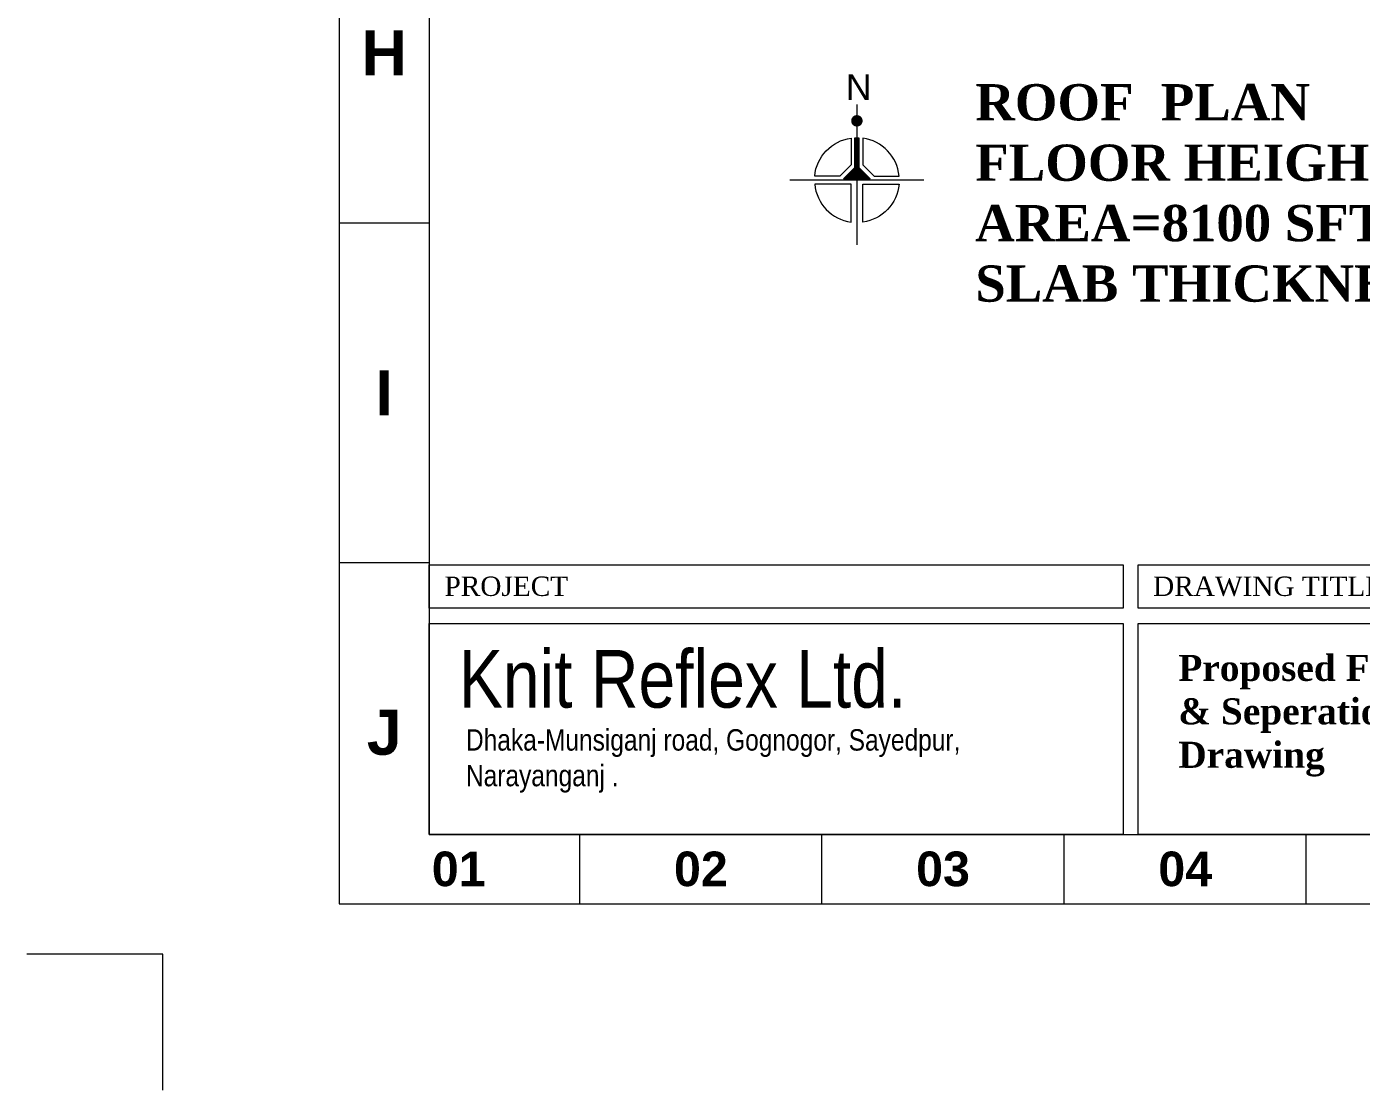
# Model space of a CAD drawing. Header units: inches. Extents: x -250485 to 735580, y -140410 to 288049.
# Drawn here: x 45104 to 45718, y 20685 to 21174 of the extents above; entities that cross this region are included whole.
import ezdxf

# ---------------------------------------------------------------- set-up
doc = ezdxf.new("R2010")
doc.units = ezdxf.units.IN
doc.header["$MEASUREMENT"] = 0
doc.layers.get('0').update_dxf_attribs({"lineweight": 0})
doc.layers.get('Defpoints').update_dxf_attribs({"lineweight": 0})
for name, color, linetype, lineweight in [('A-Text', 7, 'Continuous', 0), ('DIM.', 251, 'Continuous', 5), ('DOOR', 222, 'Continuous', 0), ('Inline', 7, 'Continuous', 0), ('Outline', 7, 'Continuous', 0), ('Scale', 7, 'Continuous', 0), ('Scale_Text', 7, 'Continuous', 0), ('Text', 7, 'Continuous', 0), ('TEXT_TITLEBOX', 7, 'Continuous', 13), ('Titelblk', 7, 'Continuous', 25), ('TITLE', 7, 'Continuous', 20)]:
    doc.layers.add(name, color=color, linetype=linetype, lineweight=lineweight)
doc.styles.add('MONOTEXT', font='txt')
doc.styles.add('RS', font='arial.ttf')
doc.styles.add('SHT-TEXT-1', font='times.ttf', dxfattribs={"height": 12})
doc.styles.get("Standard").update_dxf_attribs({"font": 'arialbd.ttf', "height": 24})
doc.styles.add('TEXT', font='arial.ttf')

# ---------------------------------------------------------------- blocks, each defined once
blk = doc.blocks.new('PAGE')
at = {"layer": 'Inline', "color": 252, "lineweight": 15}
blk.add_lwpolyline([(178051640.63, 22656441.11), (178051640.63, 22657235.79), (178050505.36, 22657235.79), (178050505.36, 22656441.11)], close=True, dxfattribs=at)
at = {"layer": 'Outline', "color": 252, "lineweight": 15}
blk.add_line((178050483.42, 22656424.24), (178051662.57, 22656424.24), dxfattribs=at)
blk.add_lwpolyline([(178050483.42, 22657252.66), (178050483.42, 22656424.24)], dxfattribs=at)
at = {"layer": 'Scale', "color": 252, "lineweight": 9}
for p, q in [((178050483.42, 22656590.1), (178050505.36, 22656590.1)), ((178050483.42, 22656507.32), (178050505.36, 22656507.32)), ((178050542.02, 22656424.24), (178050542.02, 22656441.11)), ((178050601.02, 22656424.24), (178050601.02, 22656441.11)), ((178050660.01, 22656424.24), (178050660.01, 22656441.11)), ((178050719.01, 22656424.24), (178050719.01, 22656441.11))]:
    blk.add_line(p, q, dxfattribs=at)
at = {"layer": 'Scale_Text', "color": 252, "lineweight": 13, "attachment_point": 5}
for s, insert, char_height, width in [('H', (178050494.39, 22656631.49), 10.97, 8.3603), ('I', (178050494.39, 22656548.71), 10.97, 8.3603), ('J', (178050494.39, 22656465.93), 10.97, 8.3603), ('01', (178050512.52, 22656432.67), 8.435, 2.5102), ('02', (178050571.52, 22656432.67), 8.435, 2.5102), ('03', (178050630.51, 22656432.67), 8.435, 2.5102), ('04', (178050689.51, 22656432.67), 8.435, 2.5102)]:
    blk.add_mtext(s, dxfattribs=dict(at, insert=insert, char_height=char_height, width=width))
blk = doc.blocks.new('Title')
at = {"layer": 'Defpoints', "color": 1, "ltscale": 10}
blk.add_lwpolyline([(-102338.34, -88042.36), (-102338.34, -87942.36), (-102438.34, -87942.36)], dxfattribs=at)
at = {"layer": 'Titelblk', "color": 3, "linetype": 'Continuous', "lineweight": 0, "xscale": 3.014611567961765, "yscale": 3.014611567959946, "zscale": 3.014611567966516}
blk.add_blockref('PAGE', (-536855255.83, -68388223.96), dxfattribs=at)

msp = doc.modelspace()

# ---------------------------------------------------------------- hatches: boundary and pattern name
at = {"layer": 'DOOR'}
h = msp.add_hatch(dxfattribs=at)
h.set_pattern_fill('ANSI31', scale=0.7, style=0)
h.set_pattern_definition([(45, (46704.59155, 27546.22982), (-0.0618718434, 0.0618718434), [])])
h.paths.add_polyline_path([(45487.2, 21109.48), (45487.2, 21123.16, 0.010963), (45486.26, 21123.19), (45486.26, 21104.26), (45492.42, 21104.26)])
h.paths.add_polyline_path([(45486.26, 21123.19, 0.010963), (45485.32, 21123.16), (45485.32, 21109.48), (45480.1, 21104.26), (45486.26, 21104.26)])

# ---------------------------------------------------------------- linework, layer by layer
at = {"layer": 'A-Text', "color": 7, "const_width": 2.64}
msp.add_lwpolyline([(45487.58, 21130.95, -1), (45484.94, 21130.95, -1)], format="xyb", close=True, dxfattribs=at)
at = {"layer": 'DOOR', "color": 7}
for points in [[(45486.26, 21138.48), (45486.26, 21073.85)], [(45517.12, 21103.67), (45455.4, 21103.67)]]:
    msp.add_lwpolyline(points, dxfattribs=at)
for points in [[(45483.56, 21123), (45483.56, 21123), (45483.56, 21110.73), (45478.34, 21105.51), (45466.83, 21105.51), (45466.83, 21105.51, -0.347379)], [(45480.1, 21104.26), (45485.32, 21109.48), (45485.32, 21109.48), (45485.32, 21123.16, -0.021929), (45487.2, 21123.16), (45487.2, 21123.16), (45487.2, 21109.48), (45492.42, 21104.26)], [(45488.96, 21110.73), (45494.17, 21105.51), (45505.69, 21105.51), (45505.69, 21105.51, 0.347379), (45488.96, 21123), (45488.96, 21123)]]:
    msp.add_lwpolyline(points, format="xyb", close=True, dxfattribs=at)
for points in [[(45466.83, 21101.82, 0.347379), (45483.56, 21084.33), (45483.56, 21101.82), (45466.83, 21101.82)], [(45505.69, 21101.82, -0.347379), (45488.96, 21084.33), (45488.96, 21101.82), (45505.69, 21101.82)]]:
    msp.add_lwpolyline(points, format="xyb", dxfattribs=at)
at = {"layer": 'TEXT_TITLEBOX'}
for p, q in [((45289.38, 20906.61), (45289.38, 20926.58)), ((45289.38, 20926.58), (45608.82, 20926.58)), ((45608.82, 20926.58), (45608.82, 20906.61)), ((45615.83, 20906.61), (45615.83, 20926.58)), ((45615.83, 20926.58), (45874.54, 20926.58)), ((45608.82, 20906.61), (45289.38, 20906.61)), ((45874.54, 20906.61), (45615.83, 20906.61)), ((45289.38, 20802.41), (45289.38, 20899.61)), ((45289.38, 20899.61), (45608.82, 20899.61)), ((45608.82, 20899.61), (45608.82, 20802.41)), ((45615.83, 20802.41), (45615.83, 20899.61)), ((45615.83, 20899.61), (45874.56, 20899.61)), ((45608.82, 20802.41), (45289.38, 20802.41)), ((45874.56, 20802.41), (45615.83, 20802.41))]:
    msp.add_line(p, q, dxfattribs=at)

# ---------------------------------------------------------------- block references
at = {"layer": 'TITLE', "xscale": 0.6269545389804989, "yscale": 0.6269545389804989, "zscale": 0.6269545337923679}
msp.add_blockref('Title', (109328.2, 75883.19), dxfattribs=at)

# ---------------------------------------------------------------- texts
at = {"color": 7, "attachment_point": 4}
for s, insert, char_height, width in [('{\\fTimes New Roman|b1|i0|c0|p18;ROOF  PLAN\\PFLOOR HEIGHT=10\'-0"\\PAREA=8100 SFT \\PSLAB THICKNESS =7" }', (45540.77, 21097.66), 16.6905, 651.8949), ('{\\fTimes New Roman|b1|i0|c0|p18;Proposed Fire Evacuation \\P& Seperation System \\PDrawing}', (45634.23, 20857.08), 12, 512.5918)]:
    msp.add_mtext(s, dxfattribs=dict(at, insert=insert, char_height=char_height, width=width))
at = {"layer": 'A-Text', "color": 7, "insert": (45487.09, 21140.59), "char_height": 11.71, "attachment_point": 2, "rotation": 180, "style": 'RS'}
msp.add_mtext('N', dxfattribs=at)
at = {"layer": 'DIM.', "color": 5, "lineweight": 13, "insert": (45405.99, 20851.77), "char_height": 26.5141, "width": 718.204, "attachment_point": 5, "style": 'TEXT'}
msp.add_mtext('{\\fArial Narrow|b0|i0|c0|p34;Knit Reflex Ltd.\\C256;\\P\\pt9.95235;\\fSwis721 BT|b1|i0|c0|p34;\\C7; }', dxfattribs=at)
at = {"layer": 'Text', "color": 56, "insert": (45306.27, 20836.26), "char_height": 9.848, "width": 377.517, "attachment_point": 4, "style": 'MONOTEXT'}
msp.add_mtext('{\\fArial Narrow|b0|i0|c0|p34;\\C7;Dhaka-Munsiganj road, Gognogor, Sayedpur, \\PNarayanganj .}', dxfattribs=at)
at = {"layer": 'TEXT_TITLEBOX', "lineweight": 25, "style": 'SHT-TEXT-1'}
for s, height, p in [('PROJECT', 8.923, (45296.38, 20912.23)), ('DRAWING TITLE:', 8.9234, (45622.63, 20912.23))]:
    msp.add_text(s, height=height, dxfattribs=at).set_placement(p)

doc.saveas('drawing.dxf')
